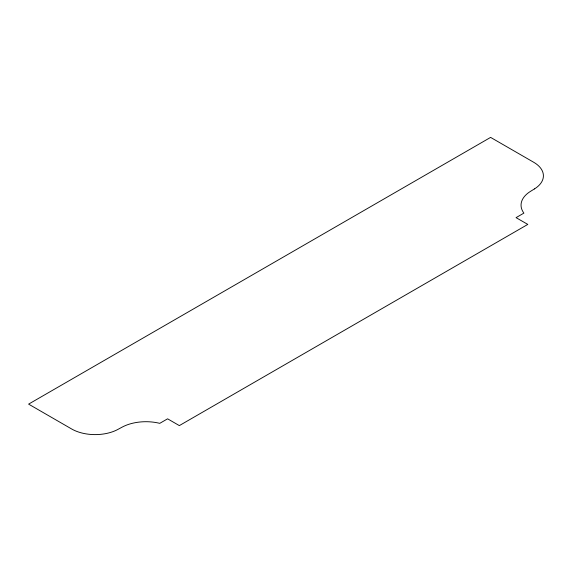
<?xml version="1.0" encoding="UTF-8"?>
<svg xmlns="http://www.w3.org/2000/svg" width="572" height="572" viewBox="0 0 572 572"><rect width="100%" height="100%" fill="white"/><g stroke="black" fill="none" stroke-linecap="round" stroke-linejoin="round"><path stroke-width="0.86" d="M534.47 188.91L530.458 191.391A34.949 20.177 0 0 0 523.888 213.12L516.058 217.639L527.799 224.417L179.336 425.604L167.596 418.818L159.76 423.344A34.949 20.177 0 0 0 122.129 427.134L117.832 429.45A33.226 19.183 0 0 1 71.672 428.993L28.6 404.125L490.604 137.394L533.676 162.255A33.226 19.183 0 0 1 534.47 188.91"/></g></svg>
